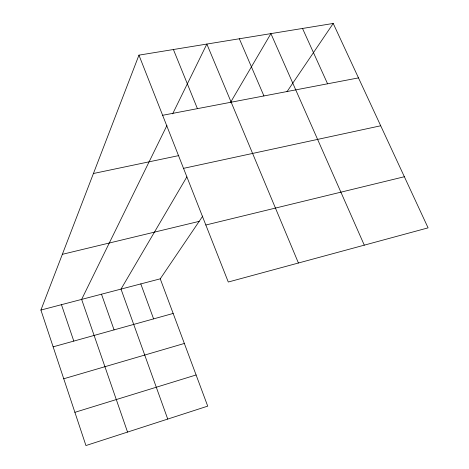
<?xml version="1.0" encoding="UTF-8"?>
<svg xmlns="http://www.w3.org/2000/svg" width="469" height="469" viewBox="0 0 469 469"><rect width="100%" height="100%" fill="white"/><g stroke="black" fill="none" stroke-linecap="round" stroke-linejoin="round"><path stroke-width="0.7" d="M202.743 216.092L160.251 278.826L207.72 406.136L85.933 445.55L40.914 310.056L138.947 55.143L333.219 23.45L428.086 227.858L228.286 282.021L138.947 55.143M166.935 125.469L81.635 299.398L127.55 432.084M172.633 113.85L206.858 44.063L298.419 263.009M186.861 176.872L121.014 289.092L167.738 419.075M230.39 102.682L270.912 33.616L364.284 245.152M286.958 91.754L333.219 23.45M74.893 412.321L196.095 374.966M63.743 378.77L184.346 343.455M53.138 346.843L173.155 313.444M40.914 310.056L160.251 278.826M205.832 225.009L404.36 176.737M62.348 254.321L199.167 221.368M183.526 168.353L380.711 125.774M93.425 173.512L178.818 155.585M162.632 115.292L358.486 77.895M302.517 28.457L327.579 83.799M239.348 38.763L263.93 95.946M173.401 49.521L197.42 108.65M140.8 283.915L153.603 318.885M101.492 294.204L114.078 329.883M61.451 304.686L73.797 341.092"/></g></svg>
